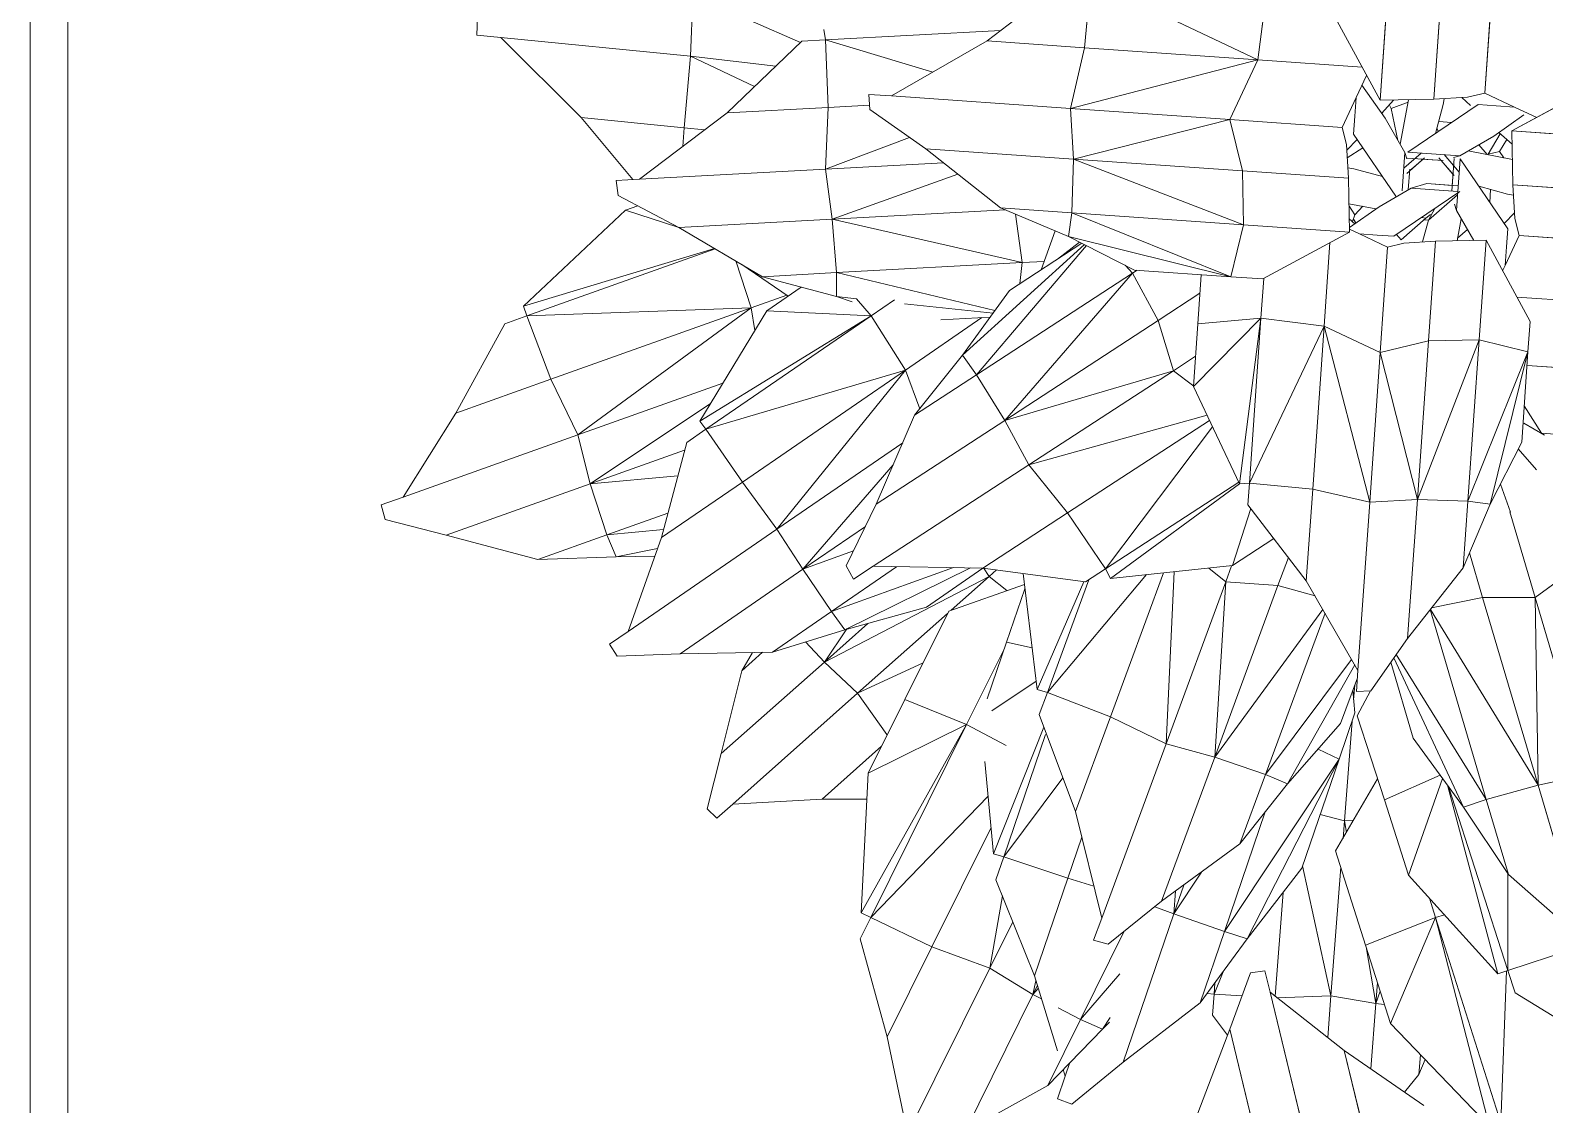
# Model space of a CAD drawing. Header units: inches. Extents: x 1 to 4284, y -575 to 745.
# Drawn here: x 1706.83 to 1726.99, y 324.15 to 338.46 of the extents above; entities that cross this region are included whole.
import ezdxf

# ---------------------------------------------------------------- set-up
doc = ezdxf.new("R2010")
doc.units = ezdxf.units.IN
doc.header["$MEASUREMENT"] = 0
doc.layers.add('I-WALL', color=2, linetype='Continuous', lineweight=13)
doc.layers.add('Plant-hosta', color=7, linetype='Continuous', lineweight=9)

# ---------------------------------------------------------------- blocks, each defined once
blk = doc.blocks.new('Untitled_dwg-V20-New Construction - Tel_Data_Elec Plan')
at = {"layer": 'Plant-hosta'}
for p, q in [((1.503, 14.069), (1.549, 14.375)), ((1.549, 14.375), (1.75, 14.363)), ((1.75, 14.363), (2.11, 13.604)), ((1.503, 14.069), (0.539, 13.167)), ((0.539, 13.167), (1.503, 14.069)), ((1.134, 11.632), (1.503, 14.069)), ((1.805, 11.592), (2.11, 13.604)), ((1.805, 11.592), (2.11, 13.604)), ((2.11, 13.604), (2.66, 12.471)), ((2.11, 13.604), (2.66, 12.471)), ((-0.502, 12.303), (0.539, 13.167)), ((0.338, 11.843), (0.539, 13.167)), ((-0.502, 12.303), (-0.549, 11.992)), ((2.66, 12.471), (2.514, 11.503)), ((2.827, 11.44), (2.66, 12.471)), ((-4.584, 11.877), (-4.345, 11.933)), ((-4.345, 11.933), (-4.254, 11.627)), ((-1.68, 10.437), (-0.688, 12.014)), ((-0.956, 9.372), (-0.688, 12.014)), ((-0.947, 9.362), (-0.549, 11.992)), ((-0.549, 11.992), (-0.688, 12.014)), ((-0.085, 9.045), (-0.549, 11.992)), ((0.338, 11.843), (-0.549, 11.992)), ((-0.085, 9.045), (-0.549, 11.992)), ((-0.085, 9.045), (0.338, 11.843)), ((0.338, 11.843), (-0.085, 9.045)), ((1.134, 11.632), (0.338, 11.843)), ((3.83, 11.472), (3.95, 11.75)), ((3.95, 11.75), (4.127, 11.678)), ((-4.254, 11.627), (-3.005, 10.782)), ((-3.529, 9.197), (-4.254, 11.627)), ((-3.005, 10.782), (-4.254, 11.627)), ((-0.085, 9.045), (1.134, 11.632)), ((-0.085, 9.045), (1.134, 11.632)), ((1.134, 11.632), (0.828, 9.606)), ((1.134, 11.632), (0.828, 9.606)), ((1.06, 9.817), (1.805, 11.592)), ((1.134, 11.632), (1.805, 11.592)), ((1.134, 11.632), (1.805, 11.592)), ((1.805, 11.592), (1.606, 10.274)), ((1.805, 11.592), (1.923, 10.427)), ((1.805, 11.592), (2.514, 11.503)), ((2.385, 10.651), (2.514, 11.503)), ((2.385, 10.651), (2.514, 11.503)), ((2.59, 10.75), (2.514, 11.503)), ((2.827, 11.44), (2.514, 11.503)), ((4.253, 10.85), (4.127, 11.678)), ((2.689, 10.798), (3.83, 11.472)), ((2.821, 10.876), (2.827, 11.44)), ((2.827, 11.44), (2.913, 10.931)), ((2.827, 11.44), (2.913, 10.931)), ((2.872, 9.268), (3.83, 11.472)), ((5.664, 10.566), (6.348, 10.892)), ((6.348, 10.892), (6.496, 10.786)), ((-2.063, 10.262), (-3.005, 10.782)), ((-2.611, 9.461), (-3.005, 10.782)), ((2.689, 10.798), (1.508, 10.226)), ((2.689, 10.798), (2.168, 9.6)), ((3.461, 9.03), (4.253, 10.85)), ((4.253, 10.85), (4.466, 9.64)), ((4.253, 10.85), (4.466, 9.64)), ((6.353, 10.545), (6.496, 10.786)), ((-1.892, 10.495), (-2.093, 10.484)), ((-2.051, 10.175), (-2.093, 10.484)), ((-1.892, 10.495), (-1.32, 9.785)), ((5.664, 10.566), (4.633, 10.088)), ((5.664, 10.566), (4.633, 10.088)), ((5.664, 10.566), (4.729, 8.985)), ((4.729, 8.985), (5.664, 10.566)), ((5.221, 8.631), (6.353, 10.545)), ((6.353, 10.545), (6.513, 9.364)), ((-1.706, 10.264), (-1.68, 10.437)), ((-1.329, 9.796), (-1.68, 10.437)), ((-2.051, 10.175), (-2.695, 8.862)), ((-2.695, 8.862), (-2.051, 10.175)), ((-1.71, 7.722), (-2.051, 10.175)), ((1.508, 10.226), (1.386, 9.945)), ((4.633, 10.088), (4.42, 9.899)), ((4.633, 10.088), (4.443, 9.768)), ((-0.009, 8.847), (1.265, 10.003)), ((0.321, 7.497), (1.265, 10.003)), ((0.321, 7.497), (1.386, 9.945)), ((1.118, 7.186), (1.386, 9.945)), ((1.386, 9.945), (1.265, 10.003)), ((2.168, 9.6), (1.386, 9.945)), ((-1.32, 9.785), (-0.465, 8.816)), ((-1.32, 9.785), (-1.039, 7.759)), ((-1.32, 9.785), (-0.465, 8.816)), ((-2.611, 9.461), (-2.37, 9.524)), ((2.168, 9.6), (1.118, 7.186)), ((2.872, 9.268), (2.168, 9.6)), ((4.466, 9.64), (4.085, 8.764)), ((4.466, 9.64), (4.361, 8.639)), ((-3.529, 9.197), (-2.611, 9.461)), ((-2.611, 9.461), (-3.529, 9.197)), ((-2.529, 9.2), (-2.611, 9.461)), ((-2.529, 9.2), (-2.611, 9.461)), ((6.513, 9.364), (5.974, 8.452)), ((6.513, 9.364), (6.628, 8.779)), ((-3.529, 9.197), (-4.325, 9.01)), ((-4.325, 9.01), (-3.529, 9.197)), ((-2.97, 8.436), (-3.529, 9.197)), ((-3.529, 9.197), (-3.184, 8.105)), ((-3.184, 8.105), (-3.529, 9.197)), ((-3.529, 9.197), (-2.97, 8.436)), ((-0.738, 9.125), (-0.085, 9.045)), ((2.872, 9.268), (1.118, 7.186)), ((2.872, 9.268), (2.062, 7.405)), ((2.872, 9.268), (3.461, 9.03)), ((2.872, 9.268), (3.461, 9.03)), ((4.729, 8.985), (4.418, 9.18)), ((5.907, 7.287), (8.102, 9.142)), ((6.293, 8.697), (8.102, 9.142)), ((8.187, 9.029), (8.102, 9.142)), ((8.437, 9.22), (8.187, 9.029)), ((8.437, 9.22), (8.187, 9.029)), ((8.437, 9.22), (9.786, 9.119)), ((8.722, 8.305), (9.786, 9.119)), ((9.148, 7.601), (11.106, 9.098)), ((11.106, 9.098), (9.786, 9.119)), ((9.786, 9.119), (11.106, 9.098)), ((-3.429, 7.725), (-4.325, 9.01)), ((-3.429, 7.725), (-4.325, 9.01)), ((-0.147, 8.531), (-0.675, 9.053)), ((-0.675, 9.053), (-0.147, 8.531)), ((-0.16, 8.545), (-0.085, 9.045)), ((-0.085, 9.045), (0.219, 9.054)), ((0.219, 9.054), (-0.085, 9.045)), ((2.327, 7.587), (3.461, 9.03)), ((2.327, 7.587), (3.461, 9.03)), ((3.06, 8.106), (3.461, 9.03)), ((3.351, 8.325), (3.461, 9.03)), ((3.461, 9.03), (4.085, 8.764)), ((3.461, 9.03), (4.085, 8.764)), ((4.031, 6.618), (4.729, 8.985)), ((4.729, 8.985), (4.335, 8.32)), ((4.729, 8.985), (4.353, 8.61)), ((5.221, 8.631), (4.729, 8.985)), ((5.907, 7.287), (8.187, 9.029)), ((6.896, 7.189), (8.187, 9.029)), ((6.896, 7.189), (8.187, 9.029)), ((8.722, 8.305), (8.187, 9.029)), ((8.187, 9.029), (8.722, 8.305)), ((-2.695, 8.862), (-3.443, 7.705)), ((-2.695, 8.862), (-2.51, 7.529)), ((-0.016, 7.899), (-0.465, 8.816)), ((-0.465, 8.816), (-0.33, 7.841)), ((-0.231, 8.337), (-0.009, 8.847)), ((0.321, 7.497), (-0.009, 8.847)), ((3.666, 7.801), (4.085, 8.764)), ((3.666, 7.801), (4.085, 8.764)), ((3.823, 7.058), (4.085, 8.764)), ((4.085, 8.764), (3.823, 7.058)), ((4.085, 8.764), (4.361, 8.639)), ((4.361, 8.639), (4.085, 8.764)), ((5.423, 8.031), (6.293, 8.697)), ((5.907, 7.287), (6.293, 8.697)), ((3.869, 6.84), (4.361, 8.639)), ((4.361, 8.639), (4.269, 7.512)), ((5.221, 8.631), (4.407, 7.255)), ((4.99, 7.7), (5.221, 8.631)), ((5.221, 8.631), (5.835, 8.353)), ((2.798, 7.909), (3.526, 8.457)), ((3.526, 8.457), (3.719, 8.397)), ((3.601, 8.108), (3.719, 8.397)), ((7.315, 7.23), (8.722, 8.305)), ((8.722, 8.305), (7.315, 7.23)), ((9.148, 7.601), (8.722, 8.305)), ((9.603, 7.106), (11.22, 8.342)), ((11.22, 8.342), (10.829, 7.145)), ((11.22, 8.342), (10.829, 7.145)), ((2.67, 5.814), (3.601, 8.108)), ((3.601, 8.108), (3.904, 6.677)), ((3.904, 6.677), (3.601, 8.108)), ((-0.016, 7.899), (-0.33, 7.841)), ((-0.016, 7.899), (0.09, 7.708)), ((0.063, 7.643), (-0.016, 7.899)), ((0.09, 7.708), (-0.016, 7.899)), ((2.798, 7.909), (1.731, 7.18)), ((2.798, 7.909), (1.731, 7.18)), ((2.798, 7.909), (2.029, 6.015)), ((2.798, 7.909), (2.029, 6.015)), ((4.379, 7.233), (5.423, 8.031)), ((5.907, 7.287), (5.423, 8.031)), ((-3.399, 7.392), (-3.443, 7.705)), ((-3.443, 7.705), (-3.399, 7.392)), ((-1.71, 7.722), (-2.51, 7.529)), ((-1.912, 6.541), (-1.71, 7.722)), ((-1.71, 7.722), (-1.912, 6.541)), ((-1.71, 7.722), (-1.039, 7.759)), ((-1.71, 7.722), (-1.039, 7.759)), ((-1.494, 6.162), (-1.71, 7.722)), ((-1.494, 6.162), (-1.71, 7.722)), ((-1.31, 6.003), (-1.039, 7.759)), ((-1.31, 6.003), (-1.039, 7.759)), ((-1.039, 7.759), (-0.33, 7.841)), ((-1.039, 7.759), (-0.33, 7.841)), ((-1.039, 7.759), (0.01, 5.389)), ((-1.039, 7.759), (-0.722, 5.472)), ((0.01, 5.389), (-1.039, 7.759)), ((-1.039, 7.759), (-0.722, 5.472)), ((0.01, 5.389), (-0.33, 7.841)), ((0.568, 5.865), (-0.33, 7.841)), ((0.01, 5.389), (-0.33, 7.841)), ((-0.33, 7.841), (0.568, 5.865)), ((-3.399, 7.392), (-2.51, 7.529)), ((-2.434, 6.981), (-2.51, 7.529)), ((-2.51, 7.529), (-2.434, 6.981)), ((0.321, 7.497), (0.063, 7.643)), ((0.321, 7.497), (0.171, 7.15)), ((1.118, 7.186), (0.321, 7.497)), ((0.321, 7.497), (1.118, 7.186)), ((3.906, 6.678), (4.269, 7.512)), ((4.269, 7.512), (3.906, 6.678)), ((8.237, 7.256), (9.148, 7.601)), ((8.237, 7.256), (9.148, 7.601)), ((9.148, 7.601), (8.604, 7.185)), ((9.148, 7.601), (8.604, 7.185)), ((9.148, 7.601), (9.603, 7.106)), ((9.148, 7.601), (9.603, 7.106)), ((-3.399, 7.392), (-3.54, 7.385)), ((-3.399, 7.392), (-3.54, 7.385)), ((-2.704, 6.073), (-3.399, 7.392)), ((-3.078, 5.077), (-3.399, 7.392)), ((-2.704, 6.073), (-3.399, 7.392)), ((-3.078, 5.077), (-3.399, 7.392)), ((5.907, 7.287), (5.01, 6.601)), ((5.907, 7.287), (6.281, 6.825)), ((5.907, 7.287), (6.281, 6.825)), ((6.138, 6.285), (7.663, 7.263)), ((6.437, 7.144), (7.663, 7.263)), ((7.729, 7.139), (7.663, 7.263)), ((8.009, 7.299), (7.729, 7.139)), ((8.009, 7.299), (7.729, 7.139)), ((8.009, 7.299), (9.365, 7.04)), ((1.118, 7.186), (0.627, 6.056)), ((1.118, 7.186), (0.627, 6.056)), ((1.731, 7.18), (1.071, 6.401)), ((1.118, 7.186), (1.661, 7.097)), ((1.731, 7.18), (1.361, 6.268)), ((4.374, 7.198), (4.031, 6.618)), ((4.223, 6.177), (4.379, 7.233)), ((6.237, 6.283), (7.729, 7.139)), ((6.846, 6.166), (7.729, 7.139)), ((6.846, 6.166), (7.729, 7.139)), ((8.173, 6.356), (7.729, 7.139)), ((9.432, 7.033), (9.603, 7.106)), ((9.432, 7.033), (9.603, 7.106)), ((9.603, 7.106), (9.498, 7.026)), ((9.603, 7.106), (9.498, 7.026)), ((9.603, 7.106), (9.536, 7.022)), ((9.536, 7.022), (9.603, 7.106)), ((9.603, 7.106), (9.683, 7.006)), ((9.603, 7.106), (9.683, 7.006)), ((10.829, 7.145), (10.051, 6.55)), ((10.829, 7.145), (10.232, 6.287)), ((-2.377, 6.988), (-2.577, 6.962)), ((-2.499, 6.671), (-2.577, 6.962)), ((-2.377, 6.988), (-1.723, 6.359)), ((0.25, 7.032), (0.598, 5.897)), ((0.25, 7.032), (0.598, 5.897)), ((4.932, 6.556), (5.625, 6.953)), ((4.932, 6.556), (5.625, 6.953)), ((5.514, 6.269), (5.792, 6.925)), ((5.792, 6.925), (5.514, 6.269)), ((8.173, 6.356), (9.365, 7.04)), ((10.403, 6.929), (9.365, 7.04)), ((9.365, 7.04), (10.403, 6.929)), ((10.587, 6.797), (10.753, 6.892)), ((10.753, 6.892), (10.66, 6.902)), ((10.66, 6.902), (10.753, 6.892)), ((10.718, 6.1), (11.133, 6.879)), ((10.753, 6.892), (11.029, 7.05)), ((11.133, 6.879), (11.029, 7.05)), ((-2.499, 6.671), (-2.975, 5.283)), ((-2.975, 5.283), (-2.499, 6.671)), ((-1.881, 4.364), (-2.499, 6.671)), ((3.904, 6.677), (3.397, 5.431)), ((4.031, 6.618), (3.902, 6.67)), ((3.904, 6.677), (4.345, 5.372)), ((9.84, 6.811), (10.051, 6.55)), ((0.642, 5.944), (0.552, 6.596)), ((0.642, 5.944), (0.552, 6.596)), ((4.031, 6.618), (3.963, 6.503)), ((4.031, 6.618), (3.963, 6.503)), ((4.259, 6.42), (4.031, 6.618)), ((4.279, 6.181), (4.932, 6.556)), ((5.072, 6.238), (4.932, 6.556)), ((9.009, 5.753), (10.051, 6.55)), ((9.009, 5.753), (10.051, 6.55)), ((9.554, 5.92), (10.051, 6.55)), ((10.051, 6.55), (10.232, 6.287)), ((-1.723, 6.359), (-0.762, 5.531)), ((-1.723, 6.359), (-1.212, 4.454)), ((-1.212, 4.454), (-1.723, 6.359)), ((-1.723, 6.359), (-0.762, 5.531)), ((-0.066, 4.528), (1.071, 6.401)), ((-0.066, 4.528), (1.071, 6.401)), ((-0.048, 4.505), (1.361, 6.268)), ((1.361, 6.268), (-0.048, 4.505)), ((1.071, 6.401), (0.341, 5.623)), ((0.43, 3.974), (1.361, 6.268)), ((0.43, 3.974), (1.361, 6.268)), ((1.071, 6.401), (1.361, 6.268)), ((1.071, 6.401), (1.361, 6.268)), ((2.029, 6.015), (1.361, 6.268)), ((2.029, 6.015), (1.361, 6.268)), ((4.076, 6.167), (5.629, 6.278)), ((4.338, 5.394), (5.629, 6.278)), ((5.691, 6.151), (5.629, 6.278)), ((5.961, 6.314), (5.691, 6.151)), ((5.961, 6.314), (7.32, 6.086)), ((7.672, 6.069), (8.173, 6.356)), ((8.173, 6.356), (7.672, 6.069)), ((8.343, 6.036), (8.173, 6.356)), ((8.343, 6.036), (8.173, 6.356)), ((10.102, 6.155), (10.232, 6.287)), ((10.232, 6.287), (10.158, 6.179)), ((10.232, 6.287), (10.158, 6.179)), ((4.325, 5.322), (5.691, 6.151)), ((4.325, 5.322), (5.691, 6.151)), ((4.404, 4.555), (5.691, 6.151)), ((5.691, 6.151), (4.404, 4.555)), ((6.169, 5.388), (5.691, 6.151)), ((6.169, 5.388), (5.691, 6.151)), ((6.169, 5.388), (7.32, 6.086)), ((8.78, 6.015), (7.32, 6.086)), ((7.32, 6.086), (8.78, 6.015)), ((8.78, 6.015), (9.047, 6.176)), ((8.906, 5.061), (10.718, 6.1)), ((9.137, 5.996), (9.047, 6.176)), ((10.718, 6.1), (10.138, 4.945)), ((10.718, 6.1), (10.138, 4.945)), ((2.029, 6.015), (0.43, 3.974)), ((0.43, 3.974), (2.029, 6.015)), ((2.029, 6.015), (1.113, 3.759)), ((2.029, 6.015), (1.113, 3.759)), ((1.807, 3.688), (2.029, 6.015)), ((2.67, 5.814), (2.029, 6.015)), ((2.029, 6.015), (2.67, 5.814)), ((6.663, 4.731), (8.78, 6.015)), ((8.711, 5.19), (9.137, 5.996)), ((2.67, 5.814), (1.807, 3.688)), ((2.476, 3.361), (2.67, 5.814)), ((2.67, 5.814), (2.476, 3.361)), ((2.67, 5.814), (3.397, 5.431)), ((-0.214, 4.718), (-0.762, 5.531)), ((-0.762, 5.531), (-0.516, 4.614)), ((-0.091, 4.56), (0.341, 5.623)), ((0.01, 5.389), (0.279, 5.471)), ((0.279, 5.471), (0.01, 5.389)), ((-2.975, 5.283), (-3.581, 4.07)), ((-2.975, 5.283), (-3.581, 4.07)), ((-2.975, 5.283), (-2.639, 4.029)), ((0.01, 5.389), (-0.641, 5.352)), ((0.01, 5.389), (0.051, 5.098)), ((2.55, 3.343), (3.397, 5.431)), ((4.226, 5.079), (3.397, 5.431)), ((4.226, 5.079), (4.345, 5.372)), ((4.424, 4.33), (6.169, 5.388)), ((6.663, 4.731), (6.169, 5.388)), ((8.766, 5.292), (8.906, 5.061)), ((-0.321, 4.877), (0.152, 5.158)), ((-0.321, 4.877), (0.152, 5.158)), ((2.642, 3.319), (4.226, 5.079)), ((4.226, 5.079), (2.642, 3.319)), ((3.43, 3.118), (4.226, 5.079)), ((4.226, 5.079), (3.43, 3.118)), ((3.453, 3.113), (4.361, 5.038)), ((4.226, 5.079), (4.361, 5.038)), ((4.361, 5.038), (4.226, 5.079)), ((4.505, 3.412), (4.361, 5.038)), ((6.963, 4.129), (8.711, 5.19)), ((6.963, 4.129), (8.711, 5.19)), ((8.711, 5.19), (8.16, 4.021)), ((8.711, 5.19), (8.16, 4.021)), ((8.906, 5.061), (8.431, 4.596)), ((8.431, 4.596), (8.906, 5.061)), ((8.906, 5.061), (8.556, 4.86)), ((8.906, 5.061), (8.556, 4.86)), ((8.613, 4.982), (8.906, 5.061)), ((8.613, 4.982), (8.906, 5.061)), ((8.906, 5.061), (9.266, 4.445)), ((8.906, 5.061), (9.266, 4.445)), ((-0.111, 4.586), (0.055, 4.919)), ((0.055, 4.919), (-0.111, 4.586)), ((10.138, 4.945), (9.266, 4.445)), ((10.138, 4.945), (9.42, 4.165)), ((-0.214, 4.718), (-0.516, 4.614)), ((-0.214, 4.718), (0.393, 3.938)), ((0.724, 2.7), (-0.214, 4.718)), ((4.436, 4.19), (6.663, 4.731)), ((4.436, 4.19), (6.663, 4.731)), ((6.663, 4.731), (4.701, 3.541)), ((6.663, 4.731), (4.701, 3.541)), ((6.663, 4.731), (6.963, 4.129)), ((6.663, 4.731), (6.963, 4.129)), ((9.788, 4.565), (10.057, 4.739)), ((10.057, 4.739), (9.788, 4.565)), ((9.912, 4.699), (10.057, 4.739)), ((10.057, 4.739), (10.032, 4.83)), ((10.33, 4.814), (10.057, 4.739)), ((10.33, 4.814), (10.057, 4.739)), ((10.15, 4.377), (10.057, 4.739)), ((10.057, 4.739), (10.15, 4.377)), ((10.33, 4.814), (10.627, 4.668)), ((10.627, 4.668), (10.33, 4.814)), ((-1.881, 4.364), (-1.212, 4.454)), ((-1.881, 4.364), (-1.212, 4.454)), ((-1.331, 2.312), (-1.212, 4.454)), ((-1.212, 4.454), (-0.516, 4.614)), ((-1.212, 4.454), (-0.516, 4.614)), ((-1.212, 4.454), (-0.629, 2.277)), ((-1.212, 4.454), (0.077, 2.4)), ((0.077, 2.4), (-0.516, 4.614)), ((0.724, 2.7), (-0.516, 4.614)), ((-0.516, 4.614), (0.724, 2.7)), ((7.304, 2.51), (9.266, 4.445)), ((7.807, 3.608), (9.266, 4.445)), ((9.266, 4.445), (9.42, 4.165)), ((-1.881, 4.364), (-2.639, 4.029)), ((-2.04, 1.794), (-1.881, 4.364)), ((-1.331, 2.312), (-1.881, 4.364)), ((0.43, 3.974), (0.307, 4.048)), ((0.307, 4.048), (0.43, 3.974)), ((4.701, 3.541), (6.963, 4.129)), ((4.701, 3.541), (6.963, 4.129)), ((6.963, 4.129), (4.881, 2.867)), ((6.963, 4.129), (5.308, 2.341)), ((6.963, 4.129), (7.319, 3.511)), ((6.963, 4.129), (7.319, 3.511)), ((7.304, 2.51), (9.42, 4.165)), ((9.42, 4.165), (8.634, 3.272)), ((9.42, 4.165), (8.634, 3.272)), ((-3.503, 3.776), (-2.639, 4.029)), ((-2.04, 1.794), (-2.639, 4.029)), ((0.724, 2.7), (0.393, 3.938)), ((0.393, 3.938), (0.724, 2.7)), ((0.401, 3.904), (0.43, 3.974)), ((0.43, 3.974), (0.401, 3.904)), ((1.113, 3.759), (0.43, 3.974)), ((8.16, 4.021), (7.319, 3.511)), ((8.16, 4.021), (7.497, 3.245)), ((8.904, 3.579), (10.242, 3.948)), ((8.904, 3.579), (10.242, 3.948)), ((10.378, 3.219), (10.264, 3.929)), ((10.264, 3.929), (10.378, 3.219)), ((-2.04, 1.794), (-3.503, 3.776)), ((1.113, 3.759), (0.863, 3.144)), ((1.807, 3.688), (1.113, 3.759)), ((1.807, 3.688), (1.674, 3.361)), ((1.807, 3.688), (1.674, 3.361)), ((2.063, 3.462), (1.807, 3.688)), ((4.477, 3.725), (4.701, 3.541)), ((4.701, 3.541), (4.477, 3.725)), ((1.257, 3.249), (2.066, 3.466)), ((1.342, 2.41), (2.066, 3.466)), ((2.066, 3.466), (3.452, 3.112)), ((4.701, 3.541), (4.504, 3.422)), ((4.701, 3.541), (4.881, 2.867)), ((5.361, 2.323), (7.319, 3.511)), ((5.361, 2.323), (7.319, 3.511)), ((6.033, 2.093), (7.319, 3.511)), ((7.319, 3.511), (6.033, 2.093)), ((7.319, 3.511), (7.497, 3.245)), ((0.623, 3.079), (1.257, 3.249)), ((1.342, 2.41), (1.257, 3.249)), ((3.806, 3.026), (4.505, 3.412)), ((4.257, 2.801), (4.505, 3.412)), ((4.505, 3.412), (4.257, 2.801)), ((6.111, 2.066), (7.497, 3.245)), ((7.497, 3.245), (6.844, 2.401)), ((7.497, 3.245), (6.844, 2.401)), ((7.304, 2.51), (8.634, 3.272)), ((8.634, 3.272), (7.304, 2.51)), ((8.607, 3.257), (10.378, 3.219)), ((10.378, 3.219), (8.607, 3.257)), ((10.378, 3.219), (10.913, 3.366)), ((10.378, 3.219), (10.913, 3.366)), ((1.342, 2.41), (3.452, 3.112)), ((3.472, 2.981), (3.452, 3.112)), ((3.472, 2.981), (3.452, 3.112)), ((3.748, 3.055), (3.472, 2.981)), ((3.748, 3.055), (3.472, 2.981)), ((3.748, 3.055), (4.889, 2.485)), ((10.378, 3.219), (8.72, 2.762)), ((8.72, 2.762), (10.378, 3.219)), ((10.378, 3.219), (10.591, 2.651)), ((10.591, 2.651), (10.378, 3.219)), ((1.342, 2.41), (3.472, 2.981)), ((1.609, 1.606), (3.472, 2.981)), ((3.71, 2.169), (3.472, 2.981)), ((3.472, 2.981), (3.71, 2.169)), ((4.881, 2.867), (4.539, 2.659)), ((4.881, 2.867), (4.539, 2.659)), ((4.881, 2.867), (5.111, 2.409)), ((5.111, 2.409), (4.881, 2.867)), ((7.979, 2.897), (8.124, 2.598)), ((10.591, 2.651), (11.432, 2.882)), ((11.432, 2.882), (10.591, 2.651)), ((0.077, 2.4), (0.724, 2.7)), ((0.835, 2.286), (0.724, 2.7)), ((7.121, 2.759), (7.304, 2.51)), ((7.658, 2.058), (8.496, 2.788)), ((8.35, 2.66), (8.124, 2.598)), ((8.496, 2.788), (9.802, 2.637)), ((9.62, 1.651), (9.802, 2.637)), ((9.62, 1.651), (9.802, 2.637)), ((9.802, 2.637), (10.89, 2.511)), ((9.825, 2.634), (10.591, 2.651)), ((10.591, 2.651), (10.323, 2.577)), ((10.591, 2.651), (10.439, 2.563)), ((10.591, 2.651), (10.624, 2.542)), ((3.71, 2.169), (4.889, 2.485)), ((6.193, 2.038), (4.889, 2.485)), ((4.889, 2.485), (6.193, 2.038)), ((6.74, 2.186), (7.304, 2.51)), ((8.124, 2.598), (6.843, 2.245)), ((8.124, 2.598), (8.282, 2.601)), ((8.124, 2.598), (8.138, 2.476)), ((8.138, 2.476), (8.124, 2.598)), ((9.62, 1.651), (10.89, 2.511)), ((10.89, 2.511), (12.489, 1.479)), ((11.824, 2.5), (11.63, 2.269)), ((11.824, 2.5), (11.63, 2.269)), ((-2.04, 1.794), (-1.331, 2.312)), ((-1.331, 2.312), (-0.944, 0.865)), ((-1.331, 2.312), (-0.629, 2.277)), ((-0.629, 2.277), (0.077, 2.4)), ((-0.629, 2.277), (0.077, 2.4)), ((-0.629, 2.277), (-0.263, 0.912)), ((0.443, 1.036), (0.077, 2.4)), ((0.443, 1.036), (0.835, 2.286)), ((0.831, 2.273), (1.342, 2.41)), ((1.609, 1.606), (1.342, 2.41)), ((6.287, 2.063), (6.844, 2.401)), ((6.844, 2.401), (6.287, 2.063)), ((11.63, 2.269), (11.374, 2.198)), ((11.63, 2.269), (11.449, 2.15)), ((1.609, 1.606), (3.71, 2.169)), ((4.025, 1.457), (3.71, 2.169)), ((4.025, 1.457), (6.193, 2.038)), ((6.193, 2.038), (6.466, 2.111)), ((6.565, 2.169), (6.375, 2.116)), ((6.375, 2.116), (6.565, 2.169)), ((6.44, 2.156), (6.74, 2.186)), ((6.492, 1.922), (6.466, 2.111)), ((6.786, 2.162), (6.491, 1.924)), ((6.786, 2.162), (6.491, 1.924)), ((6.786, 2.162), (7.953, 2.022)), ((7.953, 2.022), (6.786, 2.162)), ((7.772, 1.229), (7.953, 2.022)), ((7.772, 1.229), (7.953, 2.022)), ((7.953, 2.022), (8.996, 1.897)), ((5.9, 1.308), (6.492, 1.922)), ((7.819, 1.207), (8.996, 1.897)), ((8.996, 1.897), (7.819, 1.207)), ((10.515, 0.98), (8.996, 1.897)), ((-2.04, 1.794), (-2.896, 1.511)), ((-2.04, 1.794), (-1.68, 0.451)), ((-2.04, 1.794), (-1.68, 0.451)), ((9.353, 1.682), (9.62, 1.651)), ((9.353, 1.682), (9.62, 1.651)), ((9.608, 1.527), (9.62, 1.651)), ((9.62, 1.651), (9.608, 1.527)), ((9.62, 1.651), (12.47, 1.321)), ((9.62, 1.651), (12.489, 1.479)), ((9.62, 1.651), (12.47, 1.321)), ((1.609, 1.606), (0.531, 1.317)), ((1.609, 1.606), (4.025, 1.457)), ((1.609, 1.606), (2.095, 0.94)), ((4.025, 1.457), (2.095, 0.94)), ((4.025, 1.457), (4.109, 0.828)), ((6.084, 1.499), (8.204, 0.689)), ((6.084, 1.499), (8.204, 0.689)), ((6.119, 1.536), (8.247, 1.006)), ((8.247, 1.006), (6.119, 1.536)), ((6.17, 1.589), (7.219, 1.489)), ((8.247, 1.006), (7.219, 1.489)), ((4.109, 0.828), (5.9, 1.308)), ((5.9, 1.308), (5.121, 0.404)), ((5.9, 1.308), (5.121, 0.404)), ((10.496, 0.863), (12.47, 1.321)), ((10.496, 0.863), (12.47, 1.321)), ((0.443, 1.036), (-0.263, 0.912)), ((0.186, 0.585), (0.383, 1.025)), ((0.492, 0.908), (0.404, 1.029)), ((0.404, 1.029), (0.492, 0.908)), ((7.918, 1.16), (10.515, 0.98)), ((10.493, 0.844), (7.941, 1.149)), ((-1.298, 0.606), (-0.944, 0.865)), ((-0.944, 0.865), (-0.709, 0.853)), ((-0.749, 0.699), (-0.634, 0.863)), ((-0.634, 0.863), (-0.749, 0.699)), ((-0.263, 0.912), (-0.709, 0.853)), ((-0.626, 0.646), (-0.533, 0.877)), ((-0.626, 0.646), (-0.533, 0.877)), ((-0.371, 0.818), (-0.4, 0.894)), ((-0.198, 0.463), (-0.371, 0.818)), ((0.206, 0.63), (0.07, 0.971)), ((0.07, 0.971), (0.206, 0.63)), ((0.23, 0.92), (0.095, 0.975)), ((0.14, 0.794), (0.23, 0.92)), ((0.23, 0.92), (0.314, 0.969)), ((0.314, 0.969), (0.23, 0.92)), ((0.347, 0.944), (0.267, 1.005)), ((0.267, 1.005), (0.347, 0.944)), ((0.339, 0.928), (0.285, 0.952)), ((0.285, 0.952), (0.339, 0.928)), ((0.492, 0.908), (0.735, 0.575)), ((0.735, 0.575), (0.492, 0.908)), ((2.095, 0.94), (0.735, 0.575)), ((2.095, 0.94), (2.063, 0.279)), ((4.109, 0.828), (2.063, 0.279)), ((4.109, 0.828), (2.063, 0.279)), ((2.095, 0.94), (4.109, 0.828)), ((4.109, 0.828), (2.179, -0.384)), ((2.179, -0.384), (4.109, 0.828)), ((4.109, 0.828), (4.259, 0.173)), ((4.109, 0.828), (4.259, 0.173)), ((5.564, 0.918), (5.555, 0.224)), ((8.151, -0.022), (5.579, 0.935)), ((5.582, 0.939), (8.204, 0.689)), ((5.582, 0.939), (8.204, 0.689)), ((8.247, 1.006), (8.204, 0.689)), ((9.241, 0.591), (8.247, 1.006)), ((10.493, 0.844), (9.231, 0.595)), ((10.493, 0.844), (9.231, 0.595)), ((10.493, 0.844), (10.384, -0.032)), ((10.493, 0.844), (10.384, -0.032)), ((10.493, 0.844), (10.515, 0.98)), ((10.493, 0.844), (10.807, 0.806)), ((10.807, 0.806), (10.493, 0.844)), ((-1.202, 0.301), (-2.452, 0.694)), ((-1.298, 0.606), (-1.561, 0.414)), ((-1.561, 0.414), (-1.298, 0.606)), ((-0.826, 0.732), (-1.058, 0.67)), ((0.093, 0.338), (-0.826, 0.732)), ((0.611, 0.465), (0.552, 0.683)), ((8.151, -0.022), (8.204, 0.689)), ((9.241, 0.591), (8.204, 0.689)), ((11.722, -0.192), (10.807, 0.806)), ((11.722, -0.192), (10.807, 0.806)), ((-0.954, 0.28), (-1.444, 0.5)), ((0.025, 0.118), (0.186, 0.585)), ((0.193, -0.509), (0.611, 0.465)), ((0.594, 0.425), (0.675, 0.378)), ((0.735, 0.575), (0.724, 0.355)), ((5.121, 0.404), (4.259, 0.173)), ((5.121, 0.404), (4.357, -0.111)), ((10.306, -0.228), (9.241, 0.591)), ((10.306, -0.228), (9.241, 0.591)), ((-2.566, -0.064), (-1.202, 0.301)), ((-1.078, -0.405), (-1.202, 0.301)), ((-1.028, 0.313), (-1.171, 0.125)), ((-1.028, 0.313), (-1.171, 0.125)), ((-0.457, 0.109), (-0.954, 0.28)), ((0.037, 0.241), (-0.457, 0.109)), ((0.457, 0.001), (0.675, 0.378)), ((0.78, -0.064), (0.724, 0.355)), ((0.78, -0.064), (2.063, 0.279)), ((0.78, -0.064), (2.063, 0.279)), ((2.179, -0.384), (2.063, 0.279)), ((4.941, 0.283), (5.555, 0.224)), ((5.69, -0.461), (5.555, 0.224)), ((8.151, -0.022), (5.555, 0.224)), ((5.69, -0.461), (5.555, 0.224)), ((-0.579, 0.151), (-1.137, -0.072)), ((-1.137, -0.072), (-0.579, 0.151)), ((-1.108, -0.06), (-1.066, 0.175)), ((-1.066, 0.175), (-1.107, 0.188)), ((-1.107, 0.188), (-1.066, 0.175)), ((-1.066, 0.175), (-0.633, 0.17)), ((-0.454, 0.068), (-0.898, -0.968)), ((-0.371, 0.101), (-0.457, 0.109)), ((-0.454, 0.068), (-0.275, -0.599)), ((-0.255, 0.163), (-0.408, -0.102)), ((-0.255, 0.163), (-0.408, -0.102)), ((-0.254, -0.368), (-0.377, 0.089)), ((-0.179, 0.135), (-0.335, -0.134)), ((-0.203, 0.094), (-0.322, -0.113)), ((0.039, 0.159), (-0.226, 0.088)), ((0.039, 0.159), (-0.226, 0.088)), ((0.005, -0.099), (0.025, 0.118)), ((0.186, -0.482), (0.025, 0.118)), ((0.417, -0.068), (0.457, 0.001)), ((0.417, -0.068), (0.457, 0.001)), ((0.457, 0.001), (0.435, 0.056)), ((0.435, 0.056), (0.457, 0.001)), ((0.487, -0.025), (0.473, 0.029)), ((0.473, 0.029), (0.487, -0.025)), ((0.488, -0.025), (0.757, 0.106)), ((0.757, 0.106), (0.488, -0.025)), ((2.179, -0.384), (4.259, 0.173)), ((2.461, -0.992), (4.259, 0.173)), ((4.259, 0.173), (4.357, -0.111)), ((-0.329, -0.087), (-0.254, -0.368)), ((0.005, -0.099), (0.113, -0.502)), ((0.093, -0.426), (0.005, -0.099)), ((0.488, -0.025), (0.231, -0.47)), ((0.352, -0.139), (0.488, -0.025)), ((0.78, -0.064), (0.896, -0.728)), ((2.461, -0.992), (4.357, -0.111)), ((4.357, -0.111), (3.624, -0.681)), ((4.357, -0.111), (3.624, -0.681)), ((5.69, -0.461), (8.151, -0.022)), ((8.151, -0.022), (5.69, -0.461)), ((8.136, -0.694), (8.151, -0.022)), ((8.151, -0.022), (10.306, -0.228)), ((-0.629, -0.339), (-0.985, -0.513)), ((-0.696, -0.372), (-0.647, -0.381)), ((-0.696, -0.372), (-0.647, -0.381)), ((-0.329, -0.397), (-0.064, -0.55)), ((-0.329, -0.397), (-0.064, -0.55)), ((-0.301, -0.321), (-0.032, -0.476)), ((-0.26, -0.344), (-0.053, -0.464)), ((0.555, -0.458), (0.83, -0.349)), ((0.83, -0.349), (0.555, -0.458)), ((0.796, -0.362), (0.71, -0.512)), ((0.796, -0.362), (0.71, -0.512)), ((2.179, -0.384), (0.896, -0.728)), ((2.179, -0.384), (2.461, -0.992)), ((4.119, -0.296), (4.512, -0.355)), ((4.512, -0.355), (4.119, -0.296)), ((5.69, -0.461), (4.505, -0.348)), ((5.69, -0.461), (4.505, -0.348)), ((-1.078, -0.405), (-2.443, -0.77)), ((-1.078, -0.405), (-1.019, -0.85)), ((-0.985, -0.513), (-1.06, -0.541)), ((-0.776, -0.411), (-0.731, -0.578)), ((-0.731, -0.578), (-0.776, -0.411)), ((-0.275, -0.599), (-0.446, -1.095)), ((-0.267, -0.513), (-0.275, -0.599)), ((-0.255, -0.518), (0.165, -0.405)), ((-0.234, -0.595), (0.432, -0.416)), ((-0.234, -0.595), (0.802, -1.04)), ((-0.079, -0.471), (0.093, -0.425)), ((0.347, -0.409), (0.432, -0.416)), ((0.432, -0.416), (0.868, -0.566)), ((0.868, -0.566), (0.432, -0.416)), ((5.321, -1.248), (5.69, -0.461)), ((8.136, -0.694), (5.69, -0.461)), ((-1.029, -0.776), (-0.903, -0.865)), ((-0.903, -0.865), (-1.029, -0.776)), ((-0.317, -0.721), (-0.094, -1.278)), ((-0.094, -1.278), (-0.317, -0.721)), ((0.173, -0.77), (0.347, -1.126)), ((0.896, -0.728), (2.071, -1.097)), ((2.461, -0.992), (3.624, -0.681)), ((3.157, -0.806), (3.559, -0.963)), ((3.383, -0.759), (3.592, -0.995)), ((3.383, -0.759), (3.592, -0.995)), ((3.703, -0.619), (4.025, -0.805)), ((3.703, -0.619), (4.025, -0.805)), ((-1.031, -1.085), (-1.019, -0.85)), ((-0.836, -1.2), (-0.898, -0.968)), ((-0.459, -1.184), (-0.223, -0.975)), ((-0.221, -0.962), (-0.37, -0.876)), ((-0.221, -0.962), (-0.37, -0.876)), ((-0.229, -1.131), (-0.223, -0.975)), ((0.412, -0.873), (0.245, -0.917)), ((0.412, -0.873), (0.245, -0.917)), ((0.725, -1.007), (0.61, -1.171)), ((0.725, -1.007), (0.61, -1.171)), ((0.802, -1.04), (1.033, -0.978)), ((1.273, -0.913), (0.919, -1.172)), ((0.919, -1.172), (1.273, -0.913)), ((1.273, -0.913), (1.338, -0.866)), ((1.338, -0.866), (1.273, -0.913)), ((2.015, -2.102), (1.716, -0.985)), ((2.015, -2.102), (1.716, -0.985)), ((2.461, -0.992), (2.071, -1.097)), ((2.637, -0.945), (2.871, -1.818)), ((3.559, -0.963), (3.764, -1.727)), ((-2.478, -1.473), (-1.031, -1.085)), ((-0.772, -1.439), (-1.031, -1.085)), ((-0.772, -1.439), (-0.836, -1.2)), ((-0.446, -1.095), (-0.646, -1.542)), ((-0.479, -1.169), (-0.292, -1.313)), ((-0.479, -1.169), (-0.292, -1.313)), ((-0.368, -1.254), (-0.229, -1.131)), ((-0.229, -1.131), (-0.137, -1.171)), ((-0.137, -1.171), (-0.229, -1.131)), ((0.238, -1.22), (0.684, -1.161)), ((0.347, -1.126), (0.375, -1.202)), ((0.919, -1.172), (0.684, -1.161)), ((1.307, -2.619), (0.919, -1.172)), ((-0.467, -1.343), (-0.86, -2.593)), ((-0.467, -1.343), (0.238, -1.22)), ((-0.467, -1.343), (-0.102, -2.708)), ((0.604, -2.584), (0.238, -1.22)), ((-0.772, -1.439), (-0.58, -1.702)), ((-0.58, -1.702), (-0.772, -1.439))]:
    blk.add_line(p, q, dxfattribs=at)
at = {"layer": 'Plant-hosta', "flags": 128}
for points in [[(2.11, 13.604), (1.75, 14.363), (1.549, 14.375), (1.503, 14.069), (1.134, 11.632), (0.338, 11.843)], [(2.514, 11.503), (2.66, 12.471), (2.827, 11.44)], [(-3.529, 9.197), (-4.254, 11.627), (-4.345, 11.933), (-4.584, 11.877), (-4.924, 11.017), (-4.325, 9.01)], [(-1.68, 10.437), (-0.688, 12.014), (-0.956, 9.372)], [(-0.947, 9.362), (-0.549, 11.992), (-0.688, 12.014)], [(3.461, 9.03), (4.253, 10.85), (4.127, 11.678), (3.95, 11.75), (3.83, 11.472)], [(1.06, 9.817), (1.805, 11.592), (2.514, 11.503), (2.59, 10.75)], [(1.923, 10.427), (1.805, 11.592), (1.606, 10.274)], [(2.821, 10.876), (2.827, 11.44), (2.514, 11.503)], [(2.689, 10.798), (3.83, 11.472), (2.872, 9.268), (2.168, 9.6)], [(5.664, 10.566), (6.348, 10.892), (6.496, 10.786), (6.353, 10.545)], [(-2.37, 9.524), (-2.611, 9.461), (-3.005, 10.782), (-2.063, 10.262)], [(2.168, 9.6), (2.689, 10.798), (1.508, 10.226), (1.386, 9.945), (2.168, 9.6), (1.118, 7.186), (2.872, 9.268), (2.062, 7.405)], [(-1.039, 7.759), (-1.32, 9.785), (-1.892, 10.495), (-2.093, 10.484), (-2.051, 10.175), (-1.71, 7.722), (-2.51, 7.529)], [(6.513, 9.364), (6.353, 10.545), (5.221, 8.631)], [(-1.706, 10.264), (-1.68, 10.437), (-1.329, 9.796)], [(4.443, 9.768), (4.633, 10.088), (4.42, 9.899)], [(-0.009, 8.847), (1.265, 10.003), (1.386, 9.945)], [(1.386, 9.945), (0.321, 7.497), (1.265, 10.003)], [(1.661, 7.097), (1.118, 7.186), (1.386, 9.945)], [(4.085, 8.764), (4.466, 9.64), (4.361, 8.639)], [(6.628, 8.779), (6.513, 9.364), (5.974, 8.452)], [(9.603, 7.106), (11.22, 8.342), (11.488, 9.138), (11.352, 9.286), (11.106, 9.098), (9.148, 7.601), (8.722, 8.305)], [(-0.738, 9.125), (-0.085, 9.045), (-0.16, 8.545)], [(4.418, 9.18), (4.729, 8.985), (4.031, 6.618), (3.902, 6.67)], [(6.293, 8.697), (8.102, 9.142), (5.907, 7.287)], [(5.907, 7.287), (8.187, 9.029), (8.102, 9.142)], [(8.722, 8.305), (9.786, 9.119), (8.437, 9.22)], [(3.06, 8.106), (3.461, 9.03), (3.351, 8.325)], [(4.335, 8.32), (4.729, 8.985), (4.353, 8.61)], [(4.99, 7.7), (5.221, 8.631), (4.729, 8.985)], [(-3.399, 7.392), (-2.51, 7.529), (-2.695, 8.862), (-3.443, 7.705)], [(-0.016, 7.899), (-0.33, 7.841), (-0.465, 8.816), (-0.016, 7.899), (0.063, 7.643)], [(-0.231, 8.337), (-0.009, 8.847), (0.321, 7.497)], [(5.423, 8.031), (6.293, 8.697), (5.907, 7.287)], [(3.869, 6.84), (4.361, 8.639), (4.269, 7.512)], [(5.835, 8.353), (5.221, 8.631), (4.407, 7.255)], [(2.67, 5.814), (3.601, 8.108), (3.719, 8.397), (3.526, 8.457), (2.798, 7.909)], [(5.01, 6.601), (5.907, 7.287), (5.423, 8.031), (4.379, 7.233), (4.223, 6.177)], [(0.171, 7.15), (0.321, 7.497), (0.063, 7.643)], [(6.437, 7.144), (7.663, 7.263), (6.138, 6.285)], [(6.237, 6.283), (7.729, 7.139), (7.663, 7.263)], [(7.729, 7.139), (8.173, 6.356), (9.365, 7.04), (8.009, 7.299)], [(1.361, 6.268), (1.731, 7.18), (1.071, 6.401), (0.341, 5.623), (-0.091, 4.56)], [(4.374, 7.198), (4.031, 6.618), (4.259, 6.42)], [(10.051, 6.55), (10.829, 7.145), (10.232, 6.287)], [(-1.723, 6.359), (-2.377, 6.988), (-2.577, 6.962), (-2.499, 6.671), (-1.881, 4.364), (-2.639, 4.029)], [(10.718, 6.1), (11.133, 6.879), (11.029, 7.05), (10.753, 6.892), (10.587, 6.797)], [(3.397, 5.431), (3.904, 6.677), (4.345, 5.372)], [(9.84, 6.811), (10.051, 6.55), (9.554, 5.92)], [(5.072, 6.238), (4.932, 6.556), (4.279, 6.181)], [(10.102, 6.155), (10.232, 6.287), (10.051, 6.55)], [(4.076, 6.167), (5.629, 6.278), (4.338, 5.394)], [(5.629, 6.278), (5.691, 6.151), (5.961, 6.314), (7.32, 6.086), (6.169, 5.388)], [(6.663, 4.731), (8.78, 6.015), (9.047, 6.176), (9.137, 5.996), (8.711, 5.19)], [(8.766, 5.292), (8.906, 5.061), (10.718, 6.1)], [(1.113, 3.759), (1.807, 3.688), (2.029, 6.015)], [(2.063, 3.462), (1.807, 3.688), (2.67, 5.814)], [(2.55, 3.343), (3.397, 5.431), (2.67, 5.814)], [(0.724, 2.7), (-0.214, 4.718), (-0.516, 4.614), (-0.762, 5.531), (-0.214, 4.718), (0.393, 3.938)], [(-3.581, 4.07), (-3.503, 3.776), (-2.639, 4.029), (-2.975, 5.283)], [(0.051, 5.098), (0.01, 5.389), (-0.641, 5.352)], [(4.345, 5.372), (4.226, 5.079), (3.397, 5.431)], [(4.424, 4.33), (6.169, 5.388), (6.663, 4.731)], [(3.453, 3.113), (4.361, 5.038), (4.505, 3.412), (3.806, 3.026)], [(9.266, 4.445), (10.138, 4.945), (9.42, 4.165)], [(9.912, 4.699), (10.057, 4.739), (10.032, 4.83)], [(0.077, 2.4), (-1.212, 4.454), (-0.629, 2.277), (-1.331, 2.312), (-1.212, 4.454)], [(0.443, 1.036), (0.835, 2.286), (0.724, 2.7), (0.077, 2.4), (-0.516, 4.614)], [(7.304, 2.51), (9.42, 4.165), (9.266, 4.445)], [(7.304, 2.51), (9.266, 4.445), (7.807, 3.608)], [(-2.639, 4.029), (-2.04, 1.794), (-1.881, 4.364), (-1.331, 2.312), (-2.04, 1.794), (-3.503, 3.776)], [(5.308, 2.341), (6.963, 4.129), (4.881, 2.867)], [(0.863, 3.144), (1.113, 3.759), (0.43, 3.974)], [(7.319, 3.511), (8.16, 4.021), (7.497, 3.245)], [(0.831, 2.273), (1.342, 2.41), (2.066, 3.466), (1.257, 3.249)], [(2.066, 3.466), (3.452, 3.112), (1.342, 2.41), (3.472, 2.981)], [(4.881, 2.867), (4.701, 3.541), (4.504, 3.422)], [(6.111, 2.066), (7.497, 3.245), (7.319, 3.511)], [(0.623, 3.079), (1.257, 3.249), (1.342, 2.41)], [(3.71, 2.169), (4.889, 2.485), (3.748, 3.055)], [(3.472, 2.981), (1.609, 1.606), (4.025, 1.457)], [(7.979, 2.897), (8.124, 2.598), (8.35, 2.66)], [(6.44, 2.156), (6.74, 2.186), (7.304, 2.51), (7.121, 2.759)], [(9.802, 2.637), (8.496, 2.788), (7.658, 2.058)], [(9.802, 2.637), (10.89, 2.511), (9.62, 1.651)], [(9.825, 2.634), (10.591, 2.651), (10.624, 2.542)], [(10.439, 2.563), (10.591, 2.651), (10.323, 2.577)], [(6.843, 2.245), (8.124, 2.598), (8.282, 2.601)], [(10.89, 2.511), (12.489, 1.479), (9.62, 1.651)], [(-3.788, 1.42), (-4.019, 2.281), (-2.896, 1.511), (-2.04, 1.794)], [(-1.331, 2.312), (-0.944, 0.865), (-0.709, 0.853), (-0.263, 0.912), (-0.629, 2.277)], [(0.077, 2.4), (0.443, 1.036), (-0.263, 0.912)], [(1.342, 2.41), (1.609, 1.606), (0.531, 1.317)], [(11.374, 2.198), (11.63, 2.269), (11.449, 2.15)], [(4.025, 1.457), (2.095, 0.94), (1.609, 1.606), (3.71, 2.169), (4.025, 1.457)], [(7.953, 2.022), (8.996, 1.897), (10.515, 0.98), (7.918, 1.16)], [(6.17, 1.589), (7.219, 1.489), (8.247, 1.006), (8.204, 0.689)], [(0.383, 1.025), (0.186, 0.585), (0.025, 0.118)], [(7.941, 1.149), (10.493, 0.844), (10.515, 0.98)], [(-0.944, 0.865), (-1.298, 0.606), (-1.058, 0.67), (-0.826, 0.732), (0.093, 0.338)], [(-0.4, 0.894), (-0.371, 0.818), (-0.198, 0.463)], [(0.095, 0.975), (0.23, 0.92), (0.14, 0.794)], [(0.492, 0.908), (0.552, 0.683), (0.611, 0.465), (0.193, -0.509)], [(2.063, 0.279), (2.179, -0.384), (0.896, -0.728), (0.78, -0.064), (0.724, 0.355), (0.735, 0.575), (2.095, 0.94)], [(2.063, 0.279), (2.095, 0.94), (4.109, 0.828)], [(4.941, 0.283), (5.555, 0.224), (5.564, 0.918)], [(8.204, 0.689), (8.151, -0.022), (5.579, 0.935)], [(8.204, 0.689), (9.241, 0.591), (8.247, 1.006)], [(-1.202, 0.301), (-2.452, 0.694), (-2.866, 0.583), (-2.566, -0.064)], [(-1.444, 0.5), (-0.954, 0.28), (-0.457, 0.109)], [(0.594, 0.425), (0.675, 0.378), (0.457, 0.001)], [(4.259, 0.173), (5.121, 0.404), (4.357, -0.111)], [(-1.078, -0.405), (-2.443, -0.77), (-2.566, -0.064), (-1.202, 0.301), (-1.078, -0.405), (-1.019, -0.85), (-1.031, -1.085), (-2.478, -1.473)], [(0.037, 0.241), (-0.457, 0.109), (-0.371, 0.101)], [(5.555, 0.224), (8.151, -0.022), (10.306, -0.228), (11.079, -0.772), (11.074, -0.973), (10.746, -0.942), (8.136, -0.694), (5.69, -0.461), (5.321, -1.248)], [(-0.633, 0.17), (-1.066, 0.175), (-1.108, -0.06)], [(-1.031, -1.085), (-0.772, -1.439), (-0.836, -1.2), (-0.898, -0.968), (-0.454, 0.068), (-0.275, -0.599), (-0.267, -0.513)], [(0.186, -0.482), (0.025, 0.118), (0.005, -0.099)], [(2.179, -0.384), (4.259, 0.173), (2.461, -0.992)], [(3.624, -0.681), (2.461, -0.992), (4.357, -0.111), (4.259, 0.173)], [(0.231, -0.47), (0.488, -0.025), (0.352, -0.139)], [(5.321, -1.248), (8.136, -0.694), (8.151, -0.022)], [(-1.06, -0.541), (-0.985, -0.513), (-0.629, -0.339)], [(0.896, -0.728), (2.071, -1.097), (2.461, -0.992), (2.179, -0.384)], [(-0.646, -1.542), (-0.446, -1.095), (-0.275, -0.599)], [(1.273, -0.913), (1.033, -0.978), (0.802, -1.04), (-0.234, -0.595), (0.432, -0.416), (0.347, -0.409)], [(0.375, -1.202), (0.347, -1.126), (0.173, -0.77)], [(2.637, -0.945), (2.871, -1.818), (3.764, -1.727), (3.559, -0.963), (3.157, -0.806)], [(-0.459, -1.184), (-0.223, -0.975), (-0.229, -1.131), (-0.368, -1.254)], [(0.604, -2.584), (0.238, -1.22), (0.684, -1.161), (0.919, -1.172), (1.307, -2.619)], [(-0.467, -1.343), (-0.86, -2.593), (-0.749, -3.008)], [(0.238, -1.22), (-0.467, -1.343), (-0.102, -2.708)]]:
    blk.add_lwpolyline(points, dxfattribs=at)
for points in [[(-0.502, 12.303), (-0.549, 11.992), (0.338, 11.843), (0.539, 13.167)], [(4.025, 1.457), (4.109, 0.828), (5.9, 1.308), (6.492, 1.922), (6.466, 2.111), (6.193, 2.038)]]:
    blk.add_lwpolyline(points, close=True, dxfattribs=at)
blk = doc.blocks.new('Untitled_dwg-V22-New Construction - Tel_Data_Elec Plan')
at = {"layer": 'Plant-hosta'}
for p, q in [((-13.234, -0.001), (-12.218, 0.632)), ((-13.234, -0.001), (-12.218, 0.632)), ((-13.234, -0.001), (-13.915, -0.416)), ((-13.234, -0.001), (-11.303, -0.089)), ((-13.907, -0.607), (-13.915, -0.416)), ((-13.907, -0.607), (-13.613, -0.621)), ((-13.613, -0.621), (-12.665, -1.442)), ((-11.274, -0.727), (-13.613, -0.621)), ((-11.745, -2.34), (-12.665, -1.442)), ((-11.394, -1.5), (-12.665, -1.442))]:
    blk.add_line(p, q, dxfattribs=at)
at = {"layer": 'Plant-hosta', "flags": 128}
for points in [[(-11.303, -0.089), (-13.234, -0.001), (-13.915, -0.416), (-13.907, -0.607), (-13.613, -0.621)], [(-12.665, -1.442), (-13.613, -0.621), (-11.274, -0.727)], [(-11.447, -2.353), (-11.394, -1.5), (-12.665, -1.442), (-11.745, -2.34)]]:
    blk.add_lwpolyline(points, dxfattribs=at)

msp = doc.modelspace()

# ---------------------------------------------------------------- linework, layer by layer
at = {"layer": 'I-WALL', "color": 250, "lineweight": 20}
for p, q in [((1706.833, 348.91), (1706.833, 307.86)), ((1707.333, 307.36), (1707.333, 348.91))]:
    msp.add_line(p, q, dxfattribs=at)

# ---------------------------------------------------------------- block references
at = {"layer": 'Plant-hosta', "extrusion": (0, 0, -1), "zscale": -1, "rotation": 259.0000000000001}
for name, p in [('Untitled_dwg-V20-New Construction - Tel_Data_Elec Plan', (-1725.319, 336.404)), ('Untitled_dwg-V22-New Construction - Tel_Data_Elec Plan', (-1725.319, 312.169))]:
    msp.add_blockref(name, p, dxfattribs=at)

doc.saveas('drawing.dxf')
